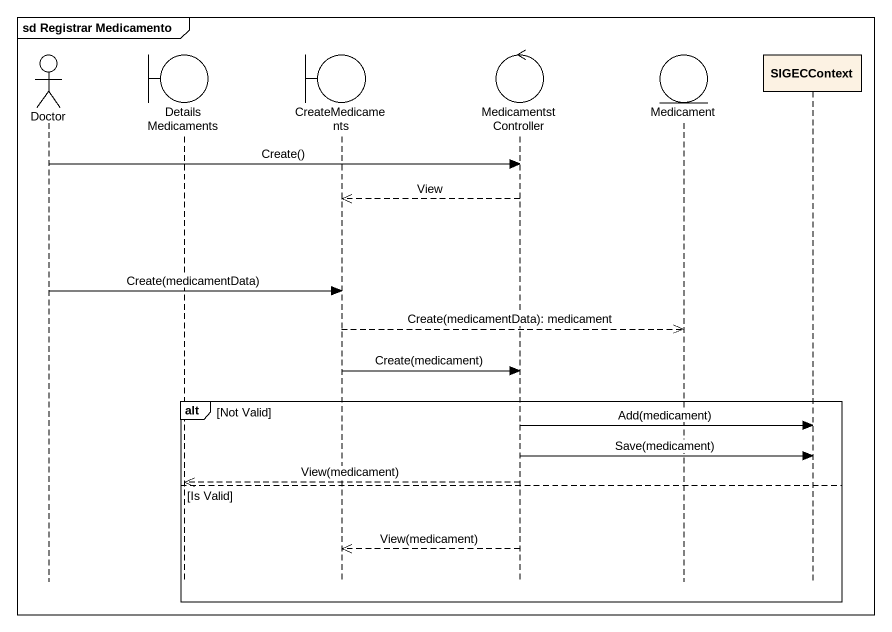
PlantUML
@startuml
mainframe sd Registrar Medicamento
hide footbox
actor Doctor
boundary DetailsMedicaments
boundary CreateMedicaments
control MedicamentstController
entity Medicament
participant SIGECContext

Doctor -> MedicamentstController : Create()
MedicamentstController -->> CreateMedicaments : View
Doctor -> CreateMedicaments : Create(medicamentData)
CreateMedicaments -->> Medicament : Create(medicamentData): medicament
CreateMedicaments -> MedicamentstController : Create(medicament)
alt Not Valid
  MedicamentstController -> SIGECContext : Add(medicament)
  MedicamentstController -> SIGECContext : Save(medicament)
  MedicamentstController -->> DetailsMedicaments : View(medicament)
else Is Valid
  MedicamentstController -->> CreateMedicaments : View(medicament)
end
@enduml
